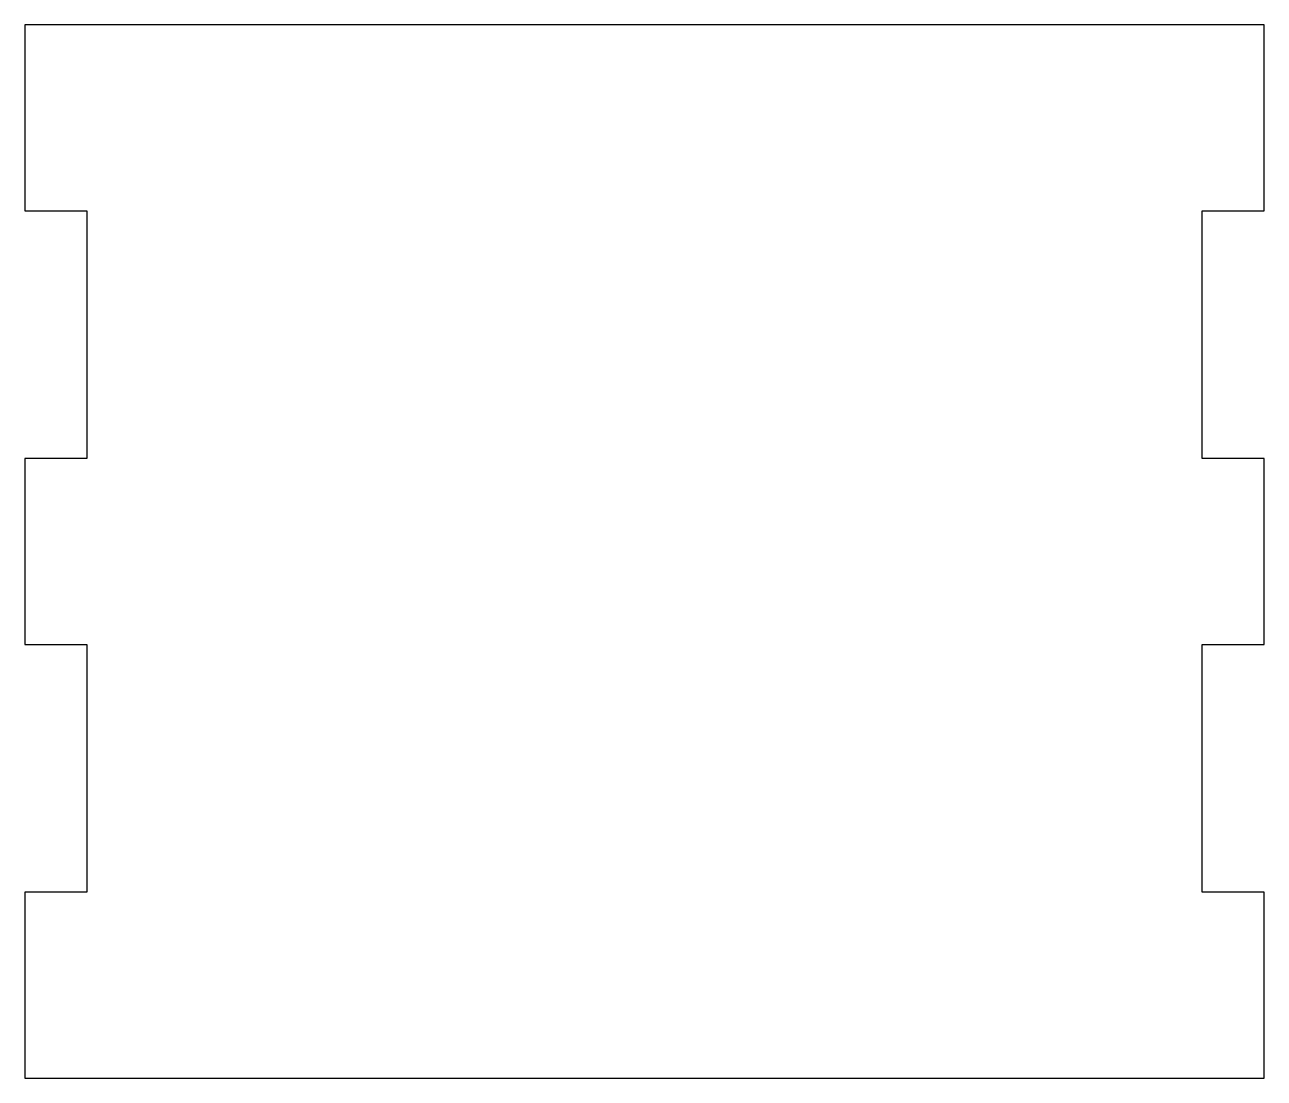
# Model space of a CAD drawing. Header units: millimetres. Extents: x -275 to -175, y -1497 to -1412.
import ezdxf

# ---------------------------------------------------------------- set-up
doc = ezdxf.new("R2010")
doc.units = ezdxf.units.MM

msp = doc.modelspace()

# ---------------------------------------------------------------- linework, layer by layer
at = {"color": 7, "linetype": 'Continuous', "lineweight": 25}
for p, q in [((-275, -1411.84), (-275, -1426.84)), ((-175, -1411.84), (-275, -1411.84)), ((-175, -1426.84), (-175, -1411.84)), ((-275, -1426.84), (-270, -1426.84)), ((-270, -1426.84), (-270, -1446.84)), ((-180, -1426.84), (-175, -1426.84)), ((-180, -1446.84), (-180, -1426.84)), ((-275, -1446.84), (-275, -1461.84)), ((-270, -1446.84), (-275, -1446.84)), ((-175, -1446.84), (-180, -1446.84)), ((-175, -1461.84), (-175, -1446.84)), ((-275, -1461.84), (-270, -1461.84)), ((-270, -1461.84), (-270, -1481.84)), ((-180, -1461.84), (-175, -1461.84)), ((-180, -1481.84), (-180, -1461.84)), ((-275, -1481.84), (-275, -1496.84)), ((-270, -1481.84), (-275, -1481.84)), ((-175, -1481.84), (-180, -1481.84)), ((-175, -1496.84), (-175, -1481.84)), ((-275, -1496.84), (-175, -1496.84))]:
    msp.add_line(p, q, dxfattribs=at)

doc.saveas('drawing.dxf')
